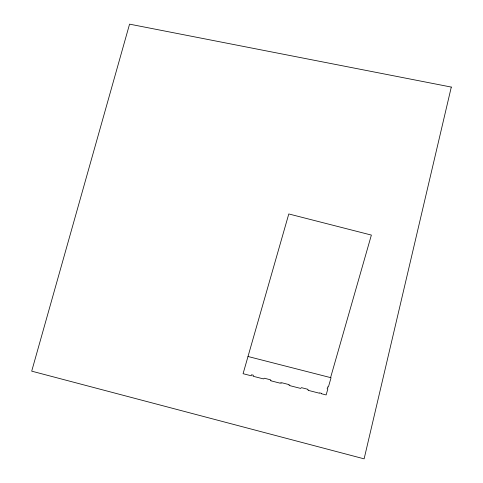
<?xml version="1.0" encoding="UTF-8"?>
<svg xmlns="http://www.w3.org/2000/svg" width="483" height="483" viewBox="0 0 483 483"><rect width="100%" height="100%" fill="white"/><g stroke="black" fill="none" stroke-linecap="round" stroke-linejoin="round"><path stroke-width="0.72" d="M330.583 377.609L371.373 235.076L288.792 213.957L243.082 373.697L251.232 375.78L251.528 374.76L253.406 375.243L253.11 376.263L263.489 378.913L264.322 378.219L270.438 379.783L270.299 380.26L271.023 380.441L270.915 380.815L280.255 383.206L280.363 382.832L281.492 383.122L281.607 382.711L288.985 384.595L288.87 385.011L289.812 385.247L289.703 385.621L300.631 388.417L301.458 387.662L307.828 389.286L307.677 389.817L308.42 390.01L308.311 390.379L319.42 393.222L319.529 392.848L321.412 393.331L321.304 393.699L326.128 394.937L327.836 388.954L327.154 388.779L327.715 386.829L328.398 387.004L331.048 377.73L248.002 356.49M451.297 87.079L364.116 458.85L31.703 371.155L129.565 24.15L451.297 87.079"/></g></svg>
